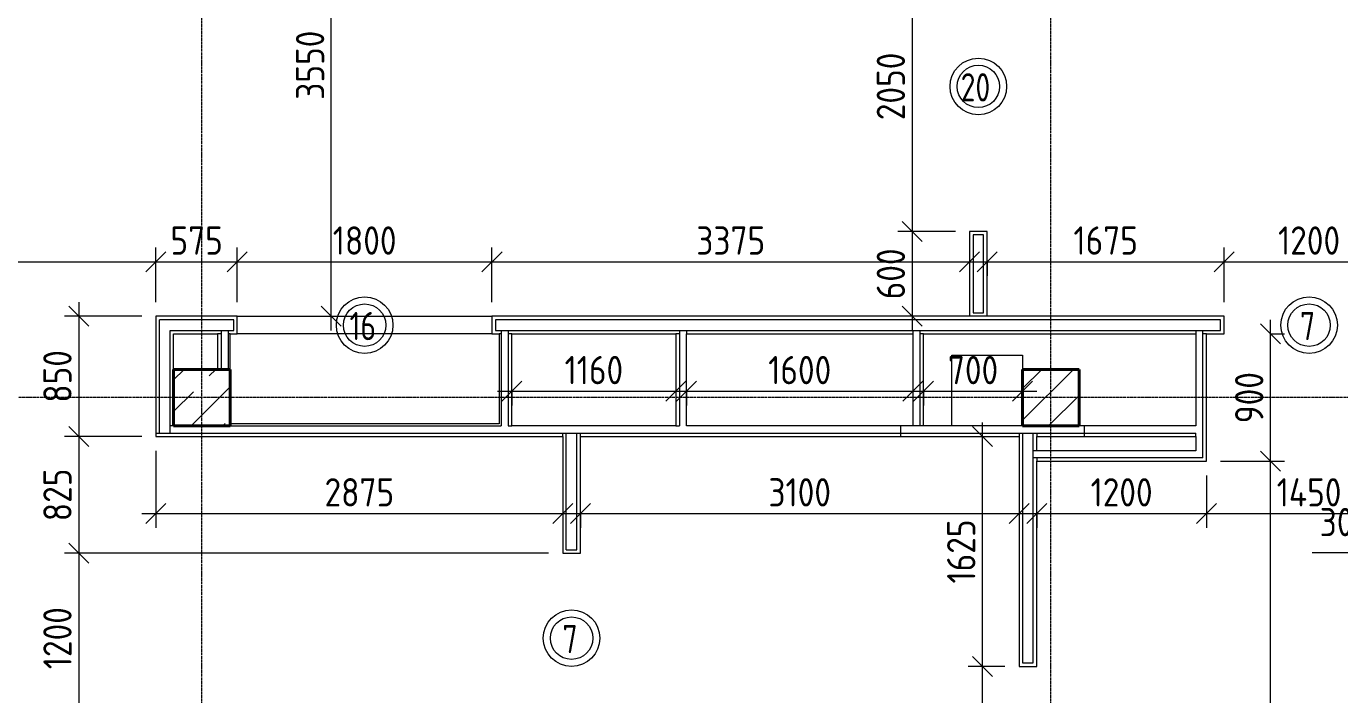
# Model space of a CAD drawing. Header units: millimetres. Extents: x -56773 to 221258, y -262288 to 26541.
# Drawn here: x -10432 to -1149, y -101044 to -96319 of the extents above; entities that cross this region are included whole.
import ezdxf

# ---------------------------------------------------------------- set-up
doc = ezdxf.new("R2010")
doc.units = ezdxf.units.MM
doc.linetypes.add('ADSK_Линия сетки', pattern=[25, 20, -2.5, 0, -2.5])
for name, color, linetype, lineweight in [('Марки дверей', 7, 'Continuous', 20), ('Несущие колонны', 7, 'Continuous', 18), ('Оси', 7, 'Continuous', 9), ('Перекрытие', 7, 'Continuous', 18), ('Размеры', 7, 'Continuous', 9), ('Стены внутренние', 7, 'Continuous', 18), ('Стены штриховка', 7, 'Continuous', 9)]:
    doc.layers.add(name, color=color, linetype=linetype, lineweight=lineweight)
doc.styles.add('GOST Common_3', font='', dxfattribs={"width": 0.9, "height": 200})
doc.styles.add('GOST Common_B', font='', dxfattribs={"width": 0.8, "height": 200})
doc.styles.get('GOST Common_3').set_extended_font_data('GOST Common')
doc.styles.get('GOST Common_B').set_extended_font_data('GOST Common', bold=True)
doc.dimstyles.new('ADSK_Основной_2_0', dxfattribs={"dimscale": 304.8, "dimtxt": 201.142999, "dimasz": 0.463911, "dimexe": 0.328084, "dimexo": 0.328084, "dimgap": 0.164042, "dimtad": 1, "dimdec": 3, "dimrnd": 0.001, "dimdsep": 46, "dimtxsty": 'GOST Common_3', "dimblk1": 'OBLIQUE', "dimblk2": 'OBLIQUE', "dimsah": 1, "dimcen": 0.09, "dimdle": 0.328084, "dimazin": 2, "dimtfac": 1, "dimtdec": 4, "dimtix": 1, "dimtmove": 0, "dimatfit": 3, "dimfxl": 1, "dimtvp": 1, "dimtolj": 1, "dimtzin": 0, "dimlwd": 20, "dimlwe": 20, "dimarcsym": 2})
doc.dimstyles.new('ADSK_Основной_2_0_1', dxfattribs={"dimscale": 304.8, "dimtxt": 201.142999, "dimasz": 0.463911, "dimexe": 0.328084, "dimexo": 0.328084, "dimgap": 0.164042, "dimtad": 1, "dimdec": 3, "dimrnd": 0.001, "dimdsep": 46, "dimtxsty": 'GOST Common_3', "dimblk1": 'OBLIQUE', "dimblk2": 'OBLIQUE', "dimsah": 1, "dimcen": 0.09, "dimdle": 0.328084, "dimazin": 2, "dimtfac": 1, "dimtdec": 4, "dimtix": 1, "dimtmove": 1, "dimatfit": 3, "dimfxl": 1, "dimtvp": 1, "dimtolj": 1, "dimtzin": 0, "dimlwd": 20, "dimlwe": 20, "dimarcsym": 2})
doc.dimstyles.new('ADSK_Основной_2_0_2', dxfattribs={"dimscale": 304.8, "dimtxt": 201.142999, "dimasz": 0.463911, "dimexe": 0.328084, "dimexo": 0.328084, "dimgap": 0.164042, "dimtad": 1, "dimdec": 3, "dimrnd": 0.001, "dimdsep": 46, "dimtxsty": 'GOST Common_3', "dimblk1": 'OBLIQUE', "dimblk2": 'OBLIQUE', "dimsah": 1, "dimcen": 0.09, "dimdle": 0.328084, "dimazin": 2, "dimtfac": 1, "dimtdec": 4, "dimtix": 1, "dimtmove": 0, "dimatfit": 3, "dimfxl": 1, "dimtvp": 1, "dimtolj": 1, "dimtzin": 0, "dimlwd": 20, "dimlwe": 20, "dimarcsym": 2})
pattern_1 = [(45, (9.36, -97949.04), (-224.506, 224.506), []), (45, (233.87, -97949.04), (-224.506, 224.506), [396.875, -79.375, 3.353, -76.022])]

# ---------------------------------------------------------------- blocks, each defined once
blk = doc.blocks.new('ADSK_КолоннаЖБ_Прямоугольная - 400x400 мм-1807142-Кладочный план 2-го этаж')
at = {"layer": 'Несущие колонны', "lineweight": 40}
for p, q in [((-200, 200), (200, 200)), ((-200, -200), (-200, 200)), ((200, 200), (200, -200)), ((200, -200), (-200, -200))]:
    blk.add_line(p, q, dxfattribs=at)
blk = doc.blocks.new('ADSK_КолоннаЖБ_Прямоугольная - 400x400 мм-1807143-Кладочный план 2-го этаж')
at = {"layer": 'Несущие колонны', "lineweight": 40}
for p, q in [((-200, 200), (200, 200)), ((-200, -200), (-200, 200)), ((200, 200), (200, -200)), ((200, -200), (-200, -200))]:
    blk.add_line(p, q, dxfattribs=at)
blk = doc.blocks.new('_Oblique')
at = {"color": 0, "linetype": 'ByBlock', "lineweight": -2}
blk.add_line((-0.5, -0.5), (0.5, 0.5), dxfattribs=at)
blk = doc.blocks.new('*D4620')
at = {"layer": 'Defpoints', "color": 0, "lineweight": 25, "transparency": 16777216}
for p in [(-3674.2, -100844.1), (-3415.6, -100844.1), (-3415.6, -101844.1)]:
    blk.add_point(p, dxfattribs=at)
at = {"layer": 'Размеры', "color": 0, "lineweight": 20, "transparency": 16777216}
for p, q in [((-3674.2, -101944.1), (-3674.2, -100744.1)), ((-3515.6, -100844.1), (-3774.2, -100844.1)), ((-3515.6, -101844.1), (-3774.2, -101844.1))]:
    blk.add_line(p, q, dxfattribs=at)
at = {"layer": 'Размеры', "color": 0, "lineweight": 20, "transparency": 16777216, "xscale": 141.4, "yscale": 141.4, "zscale": 141.4}
for p, rotation in [((-3674.2, -100844.1), 90), ((-3674.2, -101844.1), 270)]:
    blk.add_blockref('_Oblique', p, dxfattribs=dict(at, rotation=rotation))
at = {"layer": 'Размеры', "color": 0, "lineweight": 9, "transparency": 16777216, "insert": (-3824.2, -101344.1), "char_height": 200, "width": 560.473, "attachment_point": 5, "rotation": 90, "style": 'GOST Common_3'}
blk.add_mtext('\\A1;1000', dxfattribs=at)
blk = doc.blocks.new('*D4621')
at = {"layer": 'Defpoints', "color": 0, "lineweight": 25, "transparency": 16777216}
for p in [(-3774.2, -99219.1), (-3674.2, -99219.1), (-3415.6, -100844.1)]:
    blk.add_point(p, dxfattribs=at)
at = {"layer": 'Размеры', "color": 0, "lineweight": 20, "transparency": 16777216}
for p, q in [((-3674.2, -100944.1), (-3674.2, -99119.1)), ((-3674.2, -99219.1), (-3574.2, -99219.1)), ((-3515.6, -100844.1), (-3774.2, -100844.1))]:
    blk.add_line(p, q, dxfattribs=at)
at = {"layer": 'Размеры', "color": 0, "lineweight": 20, "transparency": 16777216, "xscale": 141.4, "yscale": 141.4, "zscale": 141.4}
for p, rotation in [((-3674.2, -99219.1), 90), ((-3674.2, -100844.1), 270)]:
    blk.add_blockref('_Oblique', p, dxfattribs=dict(at, rotation=rotation))
at = {"layer": 'Размеры', "color": 0, "lineweight": 9, "transparency": 16777216, "insert": (-3824.2, -100031.6), "char_height": 200, "width": 560.473, "attachment_point": 5, "rotation": 90, "style": 'GOST Common_3'}
blk.add_mtext('\\A1;1625', dxfattribs=at)
blk = doc.blocks.new('*D4630')
at = {"layer": 'Defpoints', "color": 0, "lineweight": 25, "transparency": 16777216}
for p in [(-9515.6, -98369.1), (-10061.9, -99219.1), (-9515.6, -99219.1)]:
    blk.add_point(p, dxfattribs=at)
at = {"layer": 'Размеры', "color": 0, "lineweight": 20, "transparency": 16777216}
for p, q in [((-10061.9, -98269.1), (-10061.9, -99319.1)), ((-9615.6, -98369.1), (-10161.9, -98369.1)), ((-9615.6, -99219.1), (-10161.9, -99219.1))]:
    blk.add_line(p, q, dxfattribs=at)
at = {"layer": 'Размеры', "color": 0, "lineweight": 20, "transparency": 16777216, "xscale": 141.4, "yscale": 141.4, "zscale": 141.4}
for p, rotation in [((-10061.9, -98369.1), 90), ((-10061.9, -99219.1), 270)]:
    blk.add_blockref('_Oblique', p, dxfattribs=dict(at, rotation=rotation))
at = {"layer": 'Размеры', "color": 0, "lineweight": 9, "transparency": 16777216, "insert": (-10211.9, -98794.1), "char_height": 200, "width": 454.106, "attachment_point": 5, "rotation": 90, "style": 'GOST Common_3'}
blk.add_mtext('\\A1;850', dxfattribs=at)
blk = doc.blocks.new('*D4631')
at = {"layer": 'Defpoints', "color": 0, "lineweight": 25, "transparency": 16777216}
for p in [(-9515.6, -99219.1), (-10061.9, -100044.1), (-6640.6, -100044.1)]:
    blk.add_point(p, dxfattribs=at)
at = {"layer": 'Размеры', "color": 0, "lineweight": 20, "transparency": 16777216}
for p, q in [((-10061.9, -99119.1), (-10061.9, -100144.1)), ((-9615.6, -99219.1), (-10161.9, -99219.1)), ((-6740.6, -100044.1), (-10161.9, -100044.1))]:
    blk.add_line(p, q, dxfattribs=at)
at = {"layer": 'Размеры', "color": 0, "lineweight": 20, "transparency": 16777216, "xscale": 141.4, "yscale": 141.4, "zscale": 141.4}
for p, rotation in [((-10061.9, -99219.1), 90), ((-10061.9, -100044.1), 270)]:
    blk.add_blockref('_Oblique', p, dxfattribs=dict(at, rotation=rotation))
at = {"layer": 'Размеры', "color": 0, "lineweight": 9, "transparency": 16777216, "insert": (-10211.9, -99631.6), "char_height": 200, "width": 454.106, "attachment_point": 5, "rotation": 90, "style": 'GOST Common_3'}
blk.add_mtext('\\A1;825', dxfattribs=at)
blk = doc.blocks.new('*D4632')
at = {"layer": 'Defpoints', "color": 0, "lineweight": 25, "transparency": 16777216}
for p in [(-6640.6, -100044.1), (-10061.9, -101244.1), (-6640.6, -101244.1)]:
    blk.add_point(p, dxfattribs=at)
at = {"layer": 'Размеры', "color": 0, "lineweight": 20, "transparency": 16777216}
for p, q in [((-10061.9, -99944.1), (-10061.9, -101344.1)), ((-6740.6, -100044.1), (-10161.9, -100044.1)), ((-6740.6, -101244.1), (-10161.9, -101244.1))]:
    blk.add_line(p, q, dxfattribs=at)
at = {"layer": 'Размеры', "color": 0, "lineweight": 20, "transparency": 16777216, "xscale": 141.4, "yscale": 141.4, "zscale": 141.4}
for p, rotation in [((-10061.9, -100044.1), 90), ((-10061.9, -101244.1), 270)]:
    blk.add_blockref('_Oblique', p, dxfattribs=dict(at, rotation=rotation))
at = {"layer": 'Размеры', "color": 0, "lineweight": 9, "transparency": 16777216, "insert": (-10211.9, -100644.1), "char_height": 200, "width": 560.473, "attachment_point": 5, "rotation": 90, "style": 'GOST Common_3'}
blk.add_mtext('\\A1;1200', dxfattribs=at)
blk = doc.blocks.new('*D4696')
at = {"layer": 'Defpoints', "color": 0, "lineweight": 25, "transparency": 16777216}
for p in [(-6515.6, -99663.3), (-3415.6, -99663.3), (-3415.6, -99763.3)]:
    blk.add_point(p, dxfattribs=at)
at = {"layer": 'Размеры', "color": 0, "lineweight": 20, "transparency": 16777216}
for p, q in [((-6615.6, -99763.3), (-3315.6, -99763.3)), ((-6515.6, -99763.3), (-6515.6, -99863.3)), ((-3415.6, -99763.3), (-3415.6, -99863.3))]:
    blk.add_line(p, q, dxfattribs=at)
at = {"layer": 'Размеры', "color": 0, "lineweight": 20, "transparency": 16777216, "xscale": 141.4, "yscale": 141.4, "zscale": 141.4, "rotation": 180}
blk.add_blockref('_Oblique', (-6515.6, -99763.3), dxfattribs=at)
at = {"layer": 'Размеры', "color": 0, "lineweight": 20, "transparency": 16777216, "xscale": 141.4, "yscale": 141.4, "zscale": 141.4}
blk.add_blockref('_Oblique', (-3415.6, -99763.3), dxfattribs=at)
at = {"layer": 'Размеры', "color": 0, "lineweight": 9, "transparency": 16777216, "insert": (-4965.6, -99613.3), "char_height": 200, "width": 560.473, "attachment_point": 5, "style": 'GOST Common_3'}
blk.add_mtext('\\A1;3100', dxfattribs=at)
blk = doc.blocks.new('*D4807')
at = {"layer": 'Defpoints', "color": 0, "lineweight": 25, "transparency": 16777216}
for p in [(-9515.6, -99219.1), (-6640.6, -99663.3), (-6640.6, -99763.3)]:
    blk.add_point(p, dxfattribs=at)
at = {"layer": 'Размеры', "color": 0, "lineweight": 20, "transparency": 16777216}
for p, q in [((-9515.6, -99319.1), (-9515.6, -99863.3)), ((-9615.6, -99763.3), (-6540.6, -99763.3)), ((-6640.6, -99763.3), (-6640.6, -99863.3))]:
    blk.add_line(p, q, dxfattribs=at)
at = {"layer": 'Размеры', "color": 0, "lineweight": 20, "transparency": 16777216, "xscale": 141.4, "yscale": 141.4, "zscale": 141.4, "rotation": 180}
blk.add_blockref('_Oblique', (-9515.6, -99763.3), dxfattribs=at)
at = {"layer": 'Размеры', "color": 0, "lineweight": 20, "transparency": 16777216, "xscale": 141.4, "yscale": 141.4, "zscale": 141.4}
blk.add_blockref('_Oblique', (-6640.6, -99763.3), dxfattribs=at)
at = {"layer": 'Размеры', "color": 0, "lineweight": 9, "transparency": 16777216, "insert": (-8078.1, -99613.3), "char_height": 200, "width": 605.475, "attachment_point": 5, "style": 'GOST Common_3'}
blk.add_mtext('\\A1;2875', dxfattribs=at)
blk = doc.blocks.new('*D4808')
at = {"layer": 'Defpoints', "color": 0, "lineweight": 25, "transparency": 16777216}
for p in [(-2090.6, -99394.1), (-3290.6, -99663.3), (-2090.6, -99763.3)]:
    blk.add_point(p, dxfattribs=at)
at = {"layer": 'Размеры', "color": 0, "lineweight": 20, "transparency": 16777216}
for p, q in [((-2090.6, -99494.1), (-2090.6, -99863.3)), ((-3390.6, -99763.3), (-1990.6, -99763.3)), ((-3290.6, -99763.3), (-3290.6, -99863.3))]:
    blk.add_line(p, q, dxfattribs=at)
at = {"layer": 'Размеры', "color": 0, "lineweight": 20, "transparency": 16777216, "xscale": 141.4, "yscale": 141.4, "zscale": 141.4, "rotation": 180}
blk.add_blockref('_Oblique', (-3290.6, -99763.3), dxfattribs=at)
at = {"layer": 'Размеры', "color": 0, "lineweight": 20, "transparency": 16777216, "xscale": 141.4, "yscale": 141.4, "zscale": 141.4}
blk.add_blockref('_Oblique', (-2090.6, -99763.3), dxfattribs=at)
at = {"layer": 'Размеры', "color": 0, "lineweight": 9, "transparency": 16777216, "insert": (-2690.6, -99613.3), "char_height": 200, "width": 560.473, "attachment_point": 5, "style": 'GOST Common_3'}
blk.add_mtext('\\A1;1200', dxfattribs=at)
blk = doc.blocks.new('*D4809')
at = {"layer": 'Defpoints', "color": 0, "lineweight": 25, "transparency": 16777216}
for p in [(-640.6, -99219.1), (-2090.6, -99394.1), (-640.6, -99763.3)]:
    blk.add_point(p, dxfattribs=at)
at = {"layer": 'Размеры', "color": 0, "lineweight": 20, "transparency": 16777216}
for p, q in [((-640.6, -99319.1), (-640.6, -99863.3)), ((-2090.6, -99494.1), (-2090.6, -99863.3)), ((-2190.6, -99763.3), (-540.6, -99763.3))]:
    blk.add_line(p, q, dxfattribs=at)
at = {"layer": 'Размеры', "color": 0, "lineweight": 20, "transparency": 16777216, "xscale": 141.4, "yscale": 141.4, "zscale": 141.4, "rotation": 180}
blk.add_blockref('_Oblique', (-2090.6, -99763.3), dxfattribs=at)
at = {"layer": 'Размеры', "color": 0, "lineweight": 20, "transparency": 16777216, "xscale": 141.4, "yscale": 141.4, "zscale": 141.4}
blk.add_blockref('_Oblique', (-640.6, -99763.3), dxfattribs=at)
at = {"layer": 'Размеры', "color": 0, "lineweight": 9, "transparency": 16777216, "insert": (-1365.6, -99613.3), "char_height": 200, "width": 580.928, "attachment_point": 5, "style": 'GOST Common_3'}
blk.add_mtext('\\A1;1450', dxfattribs=at)
blk = doc.blocks.new('*D4810')
at = {"layer": 'Defpoints', "color": 0, "lineweight": 25, "transparency": 16777216}
for p in [(-640.6, -99219.1), (-340.6, -99663.3), (-340.6, -100040.4)]:
    blk.add_point(p, dxfattribs=at)
at = {"layer": 'Размеры', "color": 0, "lineweight": 20, "transparency": 16777216}
for p, q in [((-640.6, -99319.1), (-640.6, -100140.4)), ((-340.6, -99763.3), (-340.6, -100140.4)), ((-640.6, -100040.4), (-1344.9, -100040.4)), ((-340.6, -100040.4), (-740.6, -100040.4))]:
    blk.add_line(p, q, dxfattribs=at)
at = {"layer": 'Размеры', "color": 0, "lineweight": 20, "transparency": 16777216, "xscale": 141.4, "yscale": 141.4, "zscale": 141.4, "rotation": 180}
blk.add_blockref('_Oblique', (-640.6, -100040.4), dxfattribs=at)
at = {"layer": 'Размеры', "color": 0, "lineweight": 20, "transparency": 16777216, "xscale": 141.4, "yscale": 141.4, "zscale": 141.4}
blk.add_blockref('_Oblique', (-340.6, -100040.4), dxfattribs=at)
at = {"layer": 'Размеры', "color": 0, "lineweight": 9, "transparency": 16777216, "insert": (-1290.5, -99723.8), "char_height": 200, "width": 454.106, "attachment_point": 1, "line_spacing_factor": 1.022761, "style": 'GOST Common_3'}
blk.add_mtext('\\A1;300', dxfattribs=at)
blk = doc.blocks.new('*D4811')
at = {"layer": 'Defpoints', "color": 0, "lineweight": 25, "transparency": 16777216}
for p in [(-13015.6, -97883.5), (-9515.6, -97983.5), (-9515.6, -98369.1)]:
    blk.add_point(p, dxfattribs=at)
at = {"layer": 'Размеры', "color": 0, "lineweight": 20, "transparency": 16777216}
for p, q in [((-9515.6, -98269.1), (-9515.6, -97883.5)), ((-13115.6, -97983.5), (-9415.6, -97983.5)), ((-13015.6, -97983.5), (-13015.6, -98083.5))]:
    blk.add_line(p, q, dxfattribs=at)
at = {"layer": 'Размеры', "color": 0, "lineweight": 20, "transparency": 16777216, "xscale": 141.4, "yscale": 141.4, "zscale": 141.4, "rotation": 180}
blk.add_blockref('_Oblique', (-13015.6, -97983.5), dxfattribs=at)
at = {"layer": 'Размеры', "color": 0, "lineweight": 20, "transparency": 16777216, "xscale": 141.4, "yscale": 141.4, "zscale": 141.4}
blk.add_blockref('_Oblique', (-9515.6, -97983.5), dxfattribs=at)
at = {"layer": 'Размеры', "color": 0, "lineweight": 9, "transparency": 16777216, "insert": (-11265.6, -97833.5), "char_height": 200, "width": 605.475, "attachment_point": 5, "style": 'GOST Common_3'}
blk.add_mtext('\\A1;3500', dxfattribs=at)
blk = doc.blocks.new('*D4812')
at = {"layer": 'Defpoints', "color": 0, "lineweight": 25, "transparency": 16777216}
for p in [(-8940.6, -97983.5), (-9515.6, -98369.1), (-8940.6, -98369.1)]:
    blk.add_point(p, dxfattribs=at)
at = {"layer": 'Размеры', "color": 0, "lineweight": 20, "transparency": 16777216}
for p, q in [((-9515.6, -98269.1), (-9515.6, -97883.5)), ((-8940.6, -98269.1), (-8940.6, -97883.5)), ((-9615.6, -97983.5), (-8840.6, -97983.5))]:
    blk.add_line(p, q, dxfattribs=at)
at = {"layer": 'Размеры', "color": 0, "lineweight": 20, "transparency": 16777216, "xscale": 141.4, "yscale": 141.4, "zscale": 141.4, "rotation": 180}
blk.add_blockref('_Oblique', (-9515.6, -97983.5), dxfattribs=at)
at = {"layer": 'Размеры', "color": 0, "lineweight": 20, "transparency": 16777216, "xscale": 141.4, "yscale": 141.4, "zscale": 141.4}
blk.add_blockref('_Oblique', (-8940.6, -97983.5), dxfattribs=at)
at = {"layer": 'Размеры', "color": 0, "lineweight": 9, "transparency": 16777216, "insert": (-9228.1, -97833.5), "char_height": 200, "width": 454.106, "attachment_point": 5, "style": 'GOST Common_3'}
blk.add_mtext('\\A1;575', dxfattribs=at)
blk = doc.blocks.new('*D4813')
at = {"layer": 'Defpoints', "color": 0, "lineweight": 25, "transparency": 16777216}
for p in [(-7140.6, -97983.5), (-8940.6, -98369.1), (-7140.6, -98369.1)]:
    blk.add_point(p, dxfattribs=at)
at = {"layer": 'Размеры', "color": 0, "lineweight": 20, "transparency": 16777216}
for p, q in [((-8940.6, -98269.1), (-8940.6, -97883.5)), ((-7140.6, -98269.1), (-7140.6, -97883.5)), ((-9040.6, -97983.5), (-7040.6, -97983.5))]:
    blk.add_line(p, q, dxfattribs=at)
at = {"layer": 'Размеры', "color": 0, "lineweight": 20, "transparency": 16777216, "xscale": 141.4, "yscale": 141.4, "zscale": 141.4, "rotation": 180}
blk.add_blockref('_Oblique', (-8940.6, -97983.5), dxfattribs=at)
at = {"layer": 'Размеры', "color": 0, "lineweight": 20, "transparency": 16777216, "xscale": 141.4, "yscale": 141.4, "zscale": 141.4}
blk.add_blockref('_Oblique', (-7140.6, -97983.5), dxfattribs=at)
at = {"layer": 'Размеры', "color": 0, "lineweight": 9, "transparency": 16777216, "insert": (-8040.6, -97833.5), "char_height": 200, "width": 560.473, "attachment_point": 5, "style": 'GOST Common_3'}
blk.add_mtext('\\A1;1800', dxfattribs=at)
blk = doc.blocks.new('*D4814')
at = {"layer": 'Defpoints', "color": 0, "lineweight": 25, "transparency": 16777216}
for p in [(-3765.6, -97883.5), (-3765.6, -97983.5), (-7140.6, -98369.1)]:
    blk.add_point(p, dxfattribs=at)
at = {"layer": 'Размеры', "color": 0, "lineweight": 20, "transparency": 16777216}
for p, q in [((-7140.6, -98269.1), (-7140.6, -97883.5)), ((-7240.6, -97983.5), (-3665.6, -97983.5)), ((-3765.6, -97983.5), (-3765.6, -98083.5))]:
    blk.add_line(p, q, dxfattribs=at)
at = {"layer": 'Размеры', "color": 0, "lineweight": 20, "transparency": 16777216, "xscale": 141.4, "yscale": 141.4, "zscale": 141.4, "rotation": 180}
blk.add_blockref('_Oblique', (-7140.6, -97983.5), dxfattribs=at)
at = {"layer": 'Размеры', "color": 0, "lineweight": 20, "transparency": 16777216, "xscale": 141.4, "yscale": 141.4, "zscale": 141.4}
blk.add_blockref('_Oblique', (-3765.6, -97983.5), dxfattribs=at)
at = {"layer": 'Размеры', "color": 0, "lineweight": 9, "transparency": 16777216, "insert": (-5453.1, -97833.5), "char_height": 200, "width": 605.475, "attachment_point": 5, "style": 'GOST Common_3'}
blk.add_mtext('\\A1;3375', dxfattribs=at)
blk = doc.blocks.new('*D4815')
at = {"layer": 'Defpoints', "color": 0, "lineweight": 25, "transparency": 16777216}
for p in [(-3640.6, -97883.5), (-1965.6, -97983.5), (-1965.6, -98369.1)]:
    blk.add_point(p, dxfattribs=at)
at = {"layer": 'Размеры', "color": 0, "lineweight": 20, "transparency": 16777216}
for p, q in [((-1965.6, -98269.1), (-1965.6, -97883.5)), ((-3740.6, -97983.5), (-1865.6, -97983.5)), ((-3640.6, -97983.5), (-3640.6, -98083.5))]:
    blk.add_line(p, q, dxfattribs=at)
at = {"layer": 'Размеры', "color": 0, "lineweight": 20, "transparency": 16777216, "xscale": 141.4, "yscale": 141.4, "zscale": 141.4, "rotation": 180}
blk.add_blockref('_Oblique', (-3640.6, -97983.5), dxfattribs=at)
at = {"layer": 'Размеры', "color": 0, "lineweight": 20, "transparency": 16777216, "xscale": 141.4, "yscale": 141.4, "zscale": 141.4}
blk.add_blockref('_Oblique', (-1965.6, -97983.5), dxfattribs=at)
at = {"layer": 'Размеры', "color": 0, "lineweight": 9, "transparency": 16777216, "insert": (-2803.1, -97833.5), "char_height": 200, "width": 560.473, "attachment_point": 5, "style": 'GOST Common_3'}
blk.add_mtext('\\A1;1675', dxfattribs=at)
blk = doc.blocks.new('*D4816')
at = {"layer": 'Defpoints', "color": 0, "lineweight": 25, "transparency": 16777216}
for p in [(-765.6, -97983.5), (-1965.6, -98369.1), (-765.6, -98369.1)]:
    blk.add_point(p, dxfattribs=at)
at = {"layer": 'Размеры', "color": 0, "lineweight": 20, "transparency": 16777216}
for p, q in [((-1965.6, -98269.1), (-1965.6, -97883.5)), ((-765.6, -98269.1), (-765.6, -97883.5)), ((-2065.6, -97983.5), (-665.6, -97983.5))]:
    blk.add_line(p, q, dxfattribs=at)
at = {"layer": 'Размеры', "color": 0, "lineweight": 20, "transparency": 16777216, "xscale": 141.4, "yscale": 141.4, "zscale": 141.4, "rotation": 180}
blk.add_blockref('_Oblique', (-1965.6, -97983.5), dxfattribs=at)
at = {"layer": 'Размеры', "color": 0, "lineweight": 20, "transparency": 16777216, "xscale": 141.4, "yscale": 141.4, "zscale": 141.4}
blk.add_blockref('_Oblique', (-765.6, -97983.5), dxfattribs=at)
at = {"layer": 'Размеры', "color": 0, "lineweight": 9, "transparency": 16777216, "insert": (-1365.6, -97833.5), "char_height": 200, "width": 560.473, "attachment_point": 5, "style": 'GOST Common_3'}
blk.add_mtext('\\A1;1200', dxfattribs=at)
blk = doc.blocks.new('*D4821')
at = {"layer": 'Defpoints', "color": 0, "lineweight": 25, "transparency": 16777216}
for p in [(-3765.6, -95719.1), (-4171.5, -97769.1), (-3765.6, -97769.1)]:
    blk.add_point(p, dxfattribs=at)
at = {"layer": 'Размеры', "color": 0, "lineweight": 20, "transparency": 16777216}
for p, q in [((-4171.5, -95619.1), (-4171.5, -97869.1)), ((-3865.6, -95719.1), (-4271.5, -95719.1)), ((-3865.6, -97769.1), (-4271.5, -97769.1))]:
    blk.add_line(p, q, dxfattribs=at)
at = {"layer": 'Размеры', "color": 0, "lineweight": 20, "transparency": 16777216, "xscale": 141.4, "yscale": 141.4, "zscale": 141.4}
for p, rotation in [((-4171.5, -95719.1), 90), ((-4171.5, -97769.1), 270)]:
    blk.add_blockref('_Oblique', p, dxfattribs=dict(at, rotation=rotation))
at = {"layer": 'Размеры', "color": 0, "lineweight": 9, "transparency": 16777216, "insert": (-4321.5, -96744.1), "char_height": 200, "width": 605.475, "attachment_point": 5, "rotation": 90, "style": 'GOST Common_3'}
blk.add_mtext('\\A1;2050', dxfattribs=at)
blk = doc.blocks.new('*D4822')
at = {"layer": 'Defpoints', "color": 0, "lineweight": 25, "transparency": 16777216}
for p in [(-3765.6, -97769.1), (-4171.5, -98369.1), (-4071.5, -98369.1)]:
    blk.add_point(p, dxfattribs=at)
at = {"layer": 'Размеры', "color": 0, "lineweight": 20, "transparency": 16777216}
for p, q in [((-4171.5, -97669.1), (-4171.5, -98469.1)), ((-3865.6, -97769.1), (-4271.5, -97769.1)), ((-4171.5, -98369.1), (-4271.5, -98369.1))]:
    blk.add_line(p, q, dxfattribs=at)
at = {"layer": 'Размеры', "color": 0, "lineweight": 20, "transparency": 16777216, "xscale": 141.4, "yscale": 141.4, "zscale": 141.4}
for p, rotation in [((-4171.5, -97769.1), 90), ((-4171.5, -98369.1), 270)]:
    blk.add_blockref('_Oblique', p, dxfattribs=dict(at, rotation=rotation))
at = {"layer": 'Размеры', "color": 0, "lineweight": 9, "transparency": 16777216, "insert": (-4321.5, -98069.1), "char_height": 200, "width": 454.106, "attachment_point": 5, "rotation": 90, "style": 'GOST Common_3'}
blk.add_mtext('\\A1;600', dxfattribs=at)
blk = doc.blocks.new('*D4823')
at = {"layer": 'Defpoints', "color": 0, "lineweight": 25, "transparency": 16777216}
for p in [(-2090.6, -99394.1), (-1638.8, -99394.1), (-1738.8, -104894.1)]:
    blk.add_point(p, dxfattribs=at)
at = {"layer": 'Размеры', "color": 0, "lineweight": 20, "transparency": 16777216}
for p, q in [((-1638.8, -104994.1), (-1638.8, -99294.1)), ((-1990.6, -99394.1), (-1538.8, -99394.1)), ((-1638.8, -104894.1), (-1538.8, -104894.1))]:
    blk.add_line(p, q, dxfattribs=at)
at = {"layer": 'Размеры', "color": 0, "lineweight": 20, "transparency": 16777216, "xscale": 141.4, "yscale": 141.4, "zscale": 141.4}
for p, rotation in [((-1638.8, -99394.1), 90), ((-1638.8, -104894.1), 270)]:
    blk.add_blockref('_Oblique', p, dxfattribs=dict(at, rotation=rotation))
at = {"layer": 'Размеры', "color": 0, "lineweight": 9, "transparency": 16777216, "insert": (-1788.8, -102144.1), "char_height": 200, "width": 605.475, "attachment_point": 5, "rotation": 90, "style": 'GOST Common_3'}
blk.add_mtext('\\A1;5500', dxfattribs=at)
blk = doc.blocks.new('*D4824')
at = {"layer": 'Defpoints', "color": 0, "lineweight": 25, "transparency": 16777216}
for p in [(-1738.8, -98494.1), (-1638.8, -98494.1), (-2090.6, -99394.1)]:
    blk.add_point(p, dxfattribs=at)
at = {"layer": 'Размеры', "color": 0, "lineweight": 20, "transparency": 16777216}
for p, q in [((-1638.8, -99494.1), (-1638.8, -98394.1)), ((-1638.8, -98494.1), (-1538.8, -98494.1)), ((-1990.6, -99394.1), (-1538.8, -99394.1))]:
    blk.add_line(p, q, dxfattribs=at)
at = {"layer": 'Размеры', "color": 0, "lineweight": 20, "transparency": 16777216, "xscale": 141.4, "yscale": 141.4, "zscale": 141.4}
for p, rotation in [((-1638.8, -98494.1), 90), ((-1638.8, -99394.1), 270)]:
    blk.add_blockref('_Oblique', p, dxfattribs=dict(at, rotation=rotation))
at = {"layer": 'Размеры', "color": 0, "lineweight": 9, "transparency": 16777216, "insert": (-1788.8, -98944.1), "char_height": 200, "width": 454.106, "attachment_point": 5, "rotation": 90, "style": 'GOST Common_3'}
blk.add_mtext('\\A1;900', dxfattribs=at)
blk = doc.blocks.new('*D4828')
at = {"layer": 'Defpoints', "color": 0, "lineweight": 25, "transparency": 16777216}
for p in [(-4090.6, -98799.4), (-3390.6, -98799.4), (-3390.6, -98899.3)]:
    blk.add_point(p, dxfattribs=at)
at = {"layer": 'Размеры', "color": 0, "lineweight": 20, "transparency": 16777216}
for p, q in [((-4190.6, -98899.3), (-3290.6, -98899.3)), ((-4090.6, -98899.4), (-4090.6, -98999.3)), ((-3390.6, -98899.4), (-3390.6, -98999.3))]:
    blk.add_line(p, q, dxfattribs=at)
at = {"layer": 'Размеры', "color": 0, "lineweight": 20, "transparency": 16777216, "xscale": 141.4, "yscale": 141.4, "zscale": 141.4, "rotation": 180}
blk.add_blockref('_Oblique', (-4090.6, -98899.3), dxfattribs=at)
at = {"layer": 'Размеры', "color": 0, "lineweight": 20, "transparency": 16777216, "xscale": 141.4, "yscale": 141.4, "zscale": 141.4}
blk.add_blockref('_Oblique', (-3390.6, -98899.3), dxfattribs=at)
at = {"layer": 'Размеры', "color": 0, "lineweight": 9, "transparency": 16777216, "insert": (-3740.6, -98749.3), "char_height": 200, "width": 454.106, "attachment_point": 5, "style": 'GOST Common_3'}
blk.add_mtext('\\A1;700', dxfattribs=at)
blk = doc.blocks.new('*D4829')
at = {"layer": 'Defpoints', "color": 0, "lineweight": 25, "transparency": 16777216}
for p in [(-5765.6, -98799.4), (-4165.6, -98799.4), (-4165.6, -98899.3)]:
    blk.add_point(p, dxfattribs=at)
at = {"layer": 'Размеры', "color": 0, "lineweight": 20, "transparency": 16777216}
for p, q in [((-5865.6, -98899.3), (-4065.6, -98899.3)), ((-5765.6, -98899.4), (-5765.6, -98999.3)), ((-4165.6, -98899.4), (-4165.6, -98999.3))]:
    blk.add_line(p, q, dxfattribs=at)
at = {"layer": 'Размеры', "color": 0, "lineweight": 20, "transparency": 16777216, "xscale": 141.4, "yscale": 141.4, "zscale": 141.4, "rotation": 180}
blk.add_blockref('_Oblique', (-5765.6, -98899.3), dxfattribs=at)
at = {"layer": 'Размеры', "color": 0, "lineweight": 20, "transparency": 16777216, "xscale": 141.4, "yscale": 141.4, "zscale": 141.4}
blk.add_blockref('_Oblique', (-4165.6, -98899.3), dxfattribs=at)
at = {"layer": 'Размеры', "color": 0, "lineweight": 9, "transparency": 16777216, "insert": (-4965.6, -98749.3), "char_height": 200, "width": 560.473, "attachment_point": 5, "style": 'GOST Common_3'}
blk.add_mtext('\\A1;1600', dxfattribs=at)
blk = doc.blocks.new('*D4830')
at = {"layer": 'Defpoints', "color": 0, "lineweight": 25, "transparency": 16777216}
for p in [(-7000.6, -98799.4), (-5840.6, -98799.4), (-5840.6, -98899.3)]:
    blk.add_point(p, dxfattribs=at)
at = {"layer": 'Размеры', "color": 0, "lineweight": 20, "transparency": 16777216}
for p, q in [((-7100.6, -98899.3), (-5740.6, -98899.3)), ((-7000.6, -98899.4), (-7000.6, -98999.3)), ((-5840.6, -98899.4), (-5840.6, -98999.3))]:
    blk.add_line(p, q, dxfattribs=at)
at = {"layer": 'Размеры', "color": 0, "lineweight": 20, "transparency": 16777216, "xscale": 141.4, "yscale": 141.4, "zscale": 141.4, "rotation": 180}
blk.add_blockref('_Oblique', (-7000.6, -98899.3), dxfattribs=at)
at = {"layer": 'Размеры', "color": 0, "lineweight": 20, "transparency": 16777216, "xscale": 141.4, "yscale": 141.4, "zscale": 141.4}
blk.add_blockref('_Oblique', (-5840.6, -98899.3), dxfattribs=at)
at = {"layer": 'Размеры', "color": 0, "lineweight": 9, "transparency": 16777216, "insert": (-6420.6, -98749.3), "char_height": 200, "width": 515.472, "attachment_point": 5, "style": 'GOST Common_3'}
blk.add_mtext('\\A1;1160', dxfattribs=at)
blk = doc.blocks.new('*D4705')
at = {"layer": 'Defpoints', "color": 0, "lineweight": 25, "transparency": 16777216}
for p in [(-8665.6, -94819.1), (-8276.2, -94819.1), (-8376.2, -98369.1)]:
    blk.add_point(p, dxfattribs=at)
at = {"layer": 'Размеры', "color": 0, "lineweight": 20, "transparency": 16777216}
for p, q in [((-8276.2, -98469.1), (-8276.2, -94719.1)), ((-8565.6, -94819.1), (-8176.2, -94819.1)), ((-8276.2, -98369.1), (-8176.2, -98369.1))]:
    blk.add_line(p, q, dxfattribs=at)
at = {"layer": 'Размеры', "color": 0, "lineweight": 20, "transparency": 16777216, "xscale": 141.4, "yscale": 141.4, "zscale": 141.4}
for p, rotation in [((-8276.2, -94819.1), 90), ((-8276.2, -98369.1), 270)]:
    blk.add_blockref('_Oblique', p, dxfattribs=dict(at, rotation=rotation))
at = {"layer": 'Размеры', "color": 0, "lineweight": 9, "transparency": 16777216, "insert": (-8426.2, -96594.1), "char_height": 200, "width": 605.475, "attachment_point": 5, "rotation": 90, "style": 'GOST Common_3'}
blk.add_mtext('\\A1;3550', dxfattribs=at)
blk = doc.blocks.new('М_двери1 - Марка экземпляра 2-3719212-Кладочный план 2-го этаж')
at = {"layer": 'Марки дверей'}
for radius in [2, 1.5]:
    blk.add_circle((0, 0), radius, dxfattribs=at)

msp = doc.modelspace()

# ---------------------------------------------------------------- hatches: boundary and pattern name
at = {"layer": 'Несущие колонны', "lineweight": 9}
h = msp.add_hatch(dxfattribs=at)
h.set_pattern_fill('FP_1', color=256, style=0, pattern_type=2)
h.set_pattern_definition(pattern_1)
h.paths.add_polyline_path([(-8990.6385, -99144.0666), (-8990.6385, -98744.0666), (-9390.6385, -98744.0666), (-9390.6385, -99144.0666)])
h = msp.add_hatch(dxfattribs=at)
h.set_pattern_fill('FP_1', color=256, style=0, pattern_type=2)
h.set_pattern_definition(pattern_1)
h.paths.add_polyline_path([(-3033.4074, -99144.0666), (-2990.6385, -99144.0666), (-2990.6385, -98744.0666), (-3390.6385, -98744.0666), (-3390.6385, -99144.0666)])

# ---------------------------------------------------------------- linework, layer by layer
for p, q in [((-8990.6385, -98744.0666), (-9390.6385, -98744.0666)), ((-9390.6385, -98744.0666), (-9390.6385, -99144.0666)), ((-8990.6385, -99129.0666), (-8990.6385, -98744.0666)), ((-2990.6385, -98744.0666), (-3390.6385, -98744.0666)), ((-3390.6385, -98744.0666), (-3390.6385, -99144.0666)), ((-2990.6385, -99144.0666), (-2990.6385, -98744.0666)), ((-9390.6385, -99144.0666), (-8990.6385, -99144.0666)), ((-8990.6385, -99144.0666), (-8990.6385, -99129.0666)), ((-3390.6385, -99144.0666), (-2990.6385, -99144.0666))]:
    msp.add_line(p, q, dxfattribs=at)
at = {"layer": 'Оси', "linetype": 'ADSK_Линия сетки', "lineweight": 5}
for p, q in [((-9190.6385, -108922.9178), (-9190.6385, -73448.1214)), ((-3190.6385, -108922.9178), (-3190.6385, -73448.1214)), ((62525.08, -98944.0666), (-25230.7352, -98944.0666))]:
    msp.add_line(p, q, dxfattribs=at)
at = {"layer": 'Перекрытие'}
for p, q in [((-3890.6385, -99144.0666), (-3890.6385, -98644.0666)), ((-3890.6385, -98644.0666), (-3390.6385, -98644.0666)), ((-3390.6385, -98644.0666), (-3390.6385, -98744.0666))]:
    msp.add_line(p, q, dxfattribs=at)
at = {"layer": 'Стены внутренние', "lineweight": 5}
for p, q in [((-3765.6385, -97769.0666), (-3765.6385, -98369.0666)), ((-3640.6385, -97769.0666), (-3765.6385, -97769.0666)), ((-3640.6385, -98369.0666), (-3640.6385, -97769.0666)), ((-9515.6385, -98369.0666), (-9515.6385, -99219.0666)), ((-8940.6385, -98369.0666), (-9515.6385, -98369.0666)), ((-8940.6385, -98494.0666), (-8940.6385, -98369.0666)), ((-8940.6385, -98369.0666), (-7140.6385, -98369.0666)), ((-1965.6385, -98369.0666), (-7140.6385, -98369.0666)), ((-7140.6385, -98369.0666), (-7140.6385, -98494.0666)), ((-1965.6385, -98494.0666), (-1965.6385, -98369.0666)), ((-9390.6385, -99144.0666), (-9390.6385, -98494.0666)), ((-9390.6385, -98494.0666), (-9080.6385, -98494.0666)), ((-9080.6385, -98494.0666), (-9080.6385, -98744.0666)), ((-8990.6385, -98494.0666), (-8940.6385, -98494.0666)), ((-8990.6385, -98744.0666), (-8990.6385, -98494.0666)), ((-7140.6385, -98494.0666), (-8940.6385, -98494.0666)), ((-7140.6385, -98494.0666), (-7090.6385, -98494.0666)), ((-7090.6385, -98494.0666), (-7090.6385, -99129.0666)), ((-7000.6385, -98494.0666), (-5840.6385, -98494.0666)), ((-7000.6385, -99144.0666), (-7000.6385, -98494.0666)), ((-5840.6385, -98494.0666), (-5840.6385, -99144.0666)), ((-5765.6385, -98494.0666), (-4165.6385, -98494.0666)), ((-5765.6385, -99144.0666), (-5765.6385, -98494.0666)), ((-4165.6385, -98494.0666), (-4165.6385, -99144.0666)), ((-4090.6385, -98494.0666), (-2165.6385, -98494.0666)), ((-4090.6385, -99144.0666), (-4090.6385, -98494.0666)), ((-2165.6385, -98494.0666), (-2165.6385, -99144.0666)), ((-2090.6385, -99394.0666), (-2090.6385, -98494.0666)), ((-2090.6385, -98494.0666), (-1965.6385, -98494.0666)), ((-9080.6385, -98744.0666), (-8990.6385, -98744.0666)), ((-8990.6385, -99144.0666), (-9390.6385, -99144.0666)), ((-7090.6385, -99129.0666), (-8990.6385, -99129.0666)), ((-8990.6385, -99129.0666), (-8990.6385, -99144.0666)), ((-5840.6385, -99144.0666), (-7000.6385, -99144.0666)), ((-2165.6385, -99144.0666), (-5765.6385, -99144.0666)), ((-4253.1385, -99144.0666), (-4253.1385, -99219.0666)), ((-2953.1385, -99219.0666), (-2953.1385, -99144.0666)), ((-9515.6385, -99219.0666), (-6640.6385, -99219.0666)), ((-6640.6385, -99219.0666), (-6640.6385, -100044.0666)), ((-6515.6385, -100044.0666), (-6515.6385, -99219.0666)), ((-6515.6385, -99219.0666), (-3415.6385, -99219.0666)), ((-3415.6385, -99219.0666), (-3415.6385, -100844.0666)), ((-3290.6385, -99319.0666), (-3290.6385, -99219.0666)), ((-3290.6385, -99219.0666), (-2165.6385, -99219.0666)), ((-2165.6385, -99219.0666), (-2165.6385, -99319.0666)), ((-2165.6385, -99319.0666), (-3290.6385, -99319.0666)), ((-3290.6385, -100844.0666), (-3290.6385, -99394.0666)), ((-3290.6385, -99394.0666), (-2090.6385, -99394.0666)), ((-6640.6385, -100044.0666), (-6515.6385, -100044.0666)), ((-3415.6385, -100844.0666), (-3290.6385, -100844.0666))]:
    msp.add_line(p, q, dxfattribs=at)
at = {"layer": 'Стены штриховка', "lineweight": 9}
for p, q in [((-3665.6385, -97794.0666), (-3740.6385, -97794.0666)), ((-3740.6385, -97794.0666), (-3740.6385, -98344.0666)), ((-3665.6385, -98344.0666), (-3665.6385, -97794.0666)), ((-9490.6385, -99194.0666), (-9490.6385, -98394.0666)), ((-8965.6385, -98394.0666), (-9490.6385, -98394.0666)), ((-8965.6385, -98469.0666), (-8965.6385, -98394.0666)), ((-1990.6385, -98394.0666), (-7115.6385, -98394.0666)), ((-7115.6385, -98394.0666), (-7115.6385, -98469.0666)), ((-3740.6385, -98344.0666), (-3665.6385, -98344.0666)), ((-1990.6385, -98469.0666), (-1990.6385, -98394.0666)), ((-9415.6385, -98469.0666), (-8965.6385, -98469.0666)), ((-9415.6385, -99194.0666), (-9415.6385, -98469.0666)), ((-9055.6385, -98494.0666), (-9080.6385, -98494.0666)), ((-9055.6385, -98469.0666), (-9055.6385, -98744.0666)), ((-9005.6385, -98469.0666), (-9005.6385, -98744.0666)), ((-8990.6385, -98494.0666), (-9005.6385, -98494.0666)), ((-7115.6385, -98469.0666), (-1990.6385, -98469.0666)), ((-7075.6385, -98494.0666), (-7090.6385, -98494.0666)), ((-7075.6385, -98469.0666), (-7075.6385, -99144.0666)), ((-7025.6385, -98469.0666), (-7025.6385, -99144.0666)), ((-7000.6385, -98494.0666), (-7025.6385, -98494.0666)), ((-5815.6385, -98494.0666), (-5840.6385, -98494.0666)), ((-5815.6385, -98469.0666), (-5815.6385, -99144.0666)), ((-5765.6385, -98469.0666), (-5765.6385, -98494.0666)), ((-4165.6385, -98469.0666), (-4165.6385, -98494.0666)), ((-4115.6385, -98469.0666), (-4115.6385, -99144.0666)), ((-4090.6385, -98494.0666), (-4115.6385, -98494.0666)), ((-2165.6385, -98469.0666), (-2165.6385, -98494.0666)), ((-2115.6385, -99369.0666), (-2115.6385, -98469.0666)), ((-2090.6385, -98494.0666), (-2115.6385, -98494.0666)), ((-9390.6385, -99144.0666), (-9415.6385, -99144.0666)), ((-8990.6385, -99144.0666), (-7075.6385, -99144.0666)), ((-7025.6385, -99144.0666), (-7000.6385, -99144.0666)), ((-5840.6385, -99144.0666), (-5815.6385, -99144.0666)), ((-9515.6385, -99194.0666), (-2165.6385, -99194.0666)), ((-6640.6385, -99219.0666), (-6640.6385, -99194.0666)), ((-6615.6385, -100019.0666), (-6615.6385, -99194.0666)), ((-6540.6385, -100019.0666), (-6540.6385, -99194.0666)), ((-6515.6385, -99219.0666), (-6515.6385, -99194.0666)), ((-3415.6385, -99194.0666), (-3415.6385, -99219.0666)), ((-3390.6385, -99194.0666), (-3390.6385, -100819.0666)), ((-3315.6385, -100819.0666), (-3315.6385, -99194.0666)), ((-3290.6385, -99194.0666), (-3290.6385, -99219.0666)), ((-2165.6385, -99219.0666), (-2165.6385, -99194.0666)), ((-3290.6385, -99319.0666), (-3315.6385, -99319.0666)), ((-2115.6385, -99369.0666), (-3315.6385, -99369.0666)), ((-3290.6385, -99369.0666), (-3290.6385, -99394.0666)), ((-6615.6385, -100019.0666), (-6540.6385, -100019.0666)), ((-3390.6385, -100819.0666), (-3315.6385, -100819.0666))]:
    msp.add_line(p, q, dxfattribs=at)

# ---------------------------------------------------------------- block references
at = {"layer": 'Марки дверей', "xscale": 99.99999999999993, "yscale": 99.99999999999993, "zscale": 99.99999999999993}
for p in [(-3703.1385, -96744.0666), (-8040.6385, -98431.5666), (-1365.6385, -98431.5666), (-6578.1385, -100644.0666)]:
    msp.add_blockref('М_двери1 - Марка экземпляра 2-3719212-Кладочный план 2-го этаж', p, dxfattribs=at)
at = {"layer": 'Несущие колонны', "lineweight": 40, "rotation": 89.9999999999999}
for name, p in [('ADSK_КолоннаЖБ_Прямоугольная - 400x400 мм-1807142-Кладочный план 2-го этаж', (-9190.6385, -98944.0666)), ('ADSK_КолоннаЖБ_Прямоугольная - 400x400 мм-1807143-Кладочный план 2-го этаж', (-3190.6385, -98944.0666))]:
    msp.add_blockref(name, p, dxfattribs=at)

# ---------------------------------------------------------------- texts
at = {"layer": 'Марки дверей', "lineweight": 5, "char_height": 200, "attachment_point": 1, "style": 'GOST Common_B'}
for s, insert, width in [('20', (-3827.9959, -96650.4076), 295.021), ('16', (-8147.0959, -98337.9076), 250.1265), ('\\fGOST Common|b1|i0|c204|p34|;\\W.8;7', (-1429.6959, -98337.9076), 147.5105), ('\\fGOST Common|b1|i0|c204|p34|;\\W.8;7', (-6642.1959, -100550.4076), 147.5105)]:
    msp.add_mtext(s, dxfattribs=dict(at, insert=insert, width=width))

# ---------------------------------------------------------------- dimensions: what is measured, and where the dimension line sits
at = {"layer": 'Размеры', "lineweight": 9}
for base, p1, p2, dimstyle, override, picture, middle in [((-8276.2386, -94819.0666), (-8376.2235, -98369.0666), (-8665.6385, -94819.0666), 'ADSK_Основной_2_0_2', {"dimpost": '<>', "dimfxl": 3561.777793}, '*D4705', (-8426.2386, -96594.0666)), ((-4171.4822, -97769.0666), (-3765.6385, -95719.0666), (-3765.6385, -97769.0666), 'ADSK_Основной_2_0_2', {"dimpost": '<>', "dimfxl": 2050}, '*D4821', (-4321.4822, -96744.0666)), ((-4171.4822, -98369.0666), (-3765.6385, -97769.0666), (-4071.4973, -98369.0666), 'ADSK_Основной_2_0_2', {"dimpost": '<>', "dimfxl": 673.460927}, '*D4822', (-4321.4822, -98069.0666)), ((-10061.9379, -99219.0666), (-9515.6385, -98369.0666), (-9515.6385, -99219.0666), 'ADSK_Основной_2_0_1', {"dimpost": '<>', "dimfxl": 850}, '*D4630', (-10211.9379, -98794.0666)), ((-1638.8109, -98494.0666), (-2090.6385, -99394.0666), (-1738.7958, -98494.0666), 'ADSK_Основной_2_0_2', {"dimpost": '<>', "dimfxl": 966.329813}, '*D4824', (-1788.8109, -98944.0666)), ((-10061.9379, -100044.0666), (-9515.6385, -99219.0666), (-6640.6385, -100044.0666), 'ADSK_Основной_2_0_1', {"dimpost": '<>', "dimfxl": 2991.028251}, '*D4631', (-10211.9379, -99631.5666)), ((-3674.1796, -99219.0666), (-3415.6385, -100844.0666), (-3774.1645, -99219.0666), 'ADSK_Основной_2_0_1', {"dimpost": '<>', "dimfxl": 1664.081097}, '*D4621', (-3824.1796, -100031.5666)), ((-1638.8109, -99394.0666), (-1738.7958, -104894.0666), (-2090.6385, -99394.0666), 'ADSK_Основной_2_0_2', {"dimpost": '<>', "dimfxl": 5511.242447}, '*D4823', (-1788.8109, -102144.0666)), ((-10061.9379, -101244.0666), (-6640.6385, -100044.0666), (-6640.6385, -101244.0666), 'ADSK_Основной_2_0_1', {"dimpost": '<>', "dimfxl": 1200}, '*D4632', (-10211.9379, -100644.0666)), ((-3674.1796, -100844.0666), (-3415.6385, -101844.0666), (-3415.6385, -100844.0666), 'ADSK_Основной_2_0_1', {"dimpost": '<>', "dimfxl": 1000}, '*D4620', (-3824.1796, -101344.0666))]:
    dim = msp.add_linear_dim(base=base, p1=p1, p2=p2, angle=90, dimstyle=dimstyle, override=override, dxfattribs=at)
    dim.commit()
    dim.dimension.update_dxf_attribs({"geometry": picture, "text_midpoint": middle})
for base, p1, p2, override, picture, middle in [((-9515.6385, -97983.4957), (-13015.6385, -97883.5108), (-9515.6385, -98369.0666), {"dimpost": '<>', "dimfxl": 3533.520112}, '*D4811', (-11265.6385, -97833.4957)), ((-8940.6385, -97983.4957), (-9515.6385, -98369.0666), (-8940.6385, -98369.0666), {"dimpost": '<>', "dimfxl": 575}, '*D4812', (-9228.1385, -97833.4957)), ((-7140.6385, -97983.4957), (-8940.6385, -98369.0666), (-7140.6385, -98369.0666), {"dimpost": '<>', "dimfxl": 1800}, '*D4813', (-8040.6385, -97833.4957)), ((-3765.6385, -97983.4957), (-7140.6385, -98369.0666), (-3765.6385, -97883.5108), {"dimpost": '<>', "dimfxl": 3409.749167}, '*D4814', (-5453.1385, -97833.4957)), ((-1965.6385, -97983.4957), (-3640.6385, -97883.5108), (-1965.6385, -98369.0666), {"dimpost": '<>', "dimfxl": 1743.957964}, '*D4815', (-2803.1385, -97833.4957)), ((-765.6385, -97983.4957), (-1965.6385, -98369.0666), (-765.6385, -98369.0666), {"dimpost": '<>', "dimfxl": 1200}, '*D4816', (-1365.6385, -97833.4957)), ((-5840.6385, -98899.3436), (-7000.6385, -98799.3587), (-5840.6385, -98799.3587), {"dimpost": '<>', "dimfxl": 1160}, '*D4830', (-6420.6385, -98749.3436)), ((-4165.6385, -98899.3436), (-5765.6385, -98799.3587), (-4165.6385, -98799.3587), {"dimpost": '<>', "dimfxl": 1600}, '*D4829', (-4965.6385, -98749.3436)), ((-3390.6385, -98899.3436), (-4090.6385, -98799.3587), (-3390.6385, -98799.3587), {"dimpost": '<>', "dimfxl": 700}, '*D4828', (-3740.6385, -98749.3436)), ((-6640.6385, -99763.2536), (-9515.6385, -99219.0666), (-6640.6385, -99663.2687), {"dimpost": '<>', "dimfxl": 2909.113362}, '*D4807', (-8078.1385, -99613.2536)), ((-640.6385, -99763.2536), (-2090.6385, -99394.0666), (-640.6385, -99219.0666), {"dimpost": '<>', "dimfxl": 1460.522167}, '*D4809', (-1365.6385, -99613.2536)), ((-2090.6385, -99763.2536), (-3290.6385, -99663.2687), (-2090.6385, -99394.0666), {"dimpost": '<>', "dimfxl": 1229.825109}, '*D4808', (-2690.6385, -99613.2536)), ((-3415.6385, -99763.2536), (-6515.6385, -99663.2687), (-3415.6385, -99663.2687), {"dimpost": '<>', "dimfxl": 3100}, '*D4696', (-4965.6385, -99613.2536))]:
    dim = msp.add_linear_dim(base=base, p1=p1, p2=p2, dimstyle='ADSK_Основной_2_0_2', override=override, dxfattribs=at)
    dim.commit()
    dim.dimension.update_dxf_attribs({"geometry": picture, "text_midpoint": middle})
dim = msp.add_linear_dim(base=(-340.6385, -100040.4291), p1=(-640.6385, -99219.0666), p2=(-340.6385, -99663.2687), dimstyle='ADSK_Основной_2_0', override={"dimpost": '<>', "dimfxl": 536.018239}, dxfattribs=at)
dim.commit()
dim.dimension.update_dxf_attribs({"geometry": '*D4810', "text_midpoint": (-1063.4671, -100040.4291), "dimtype": 160})

doc.saveas('drawing.dxf')
